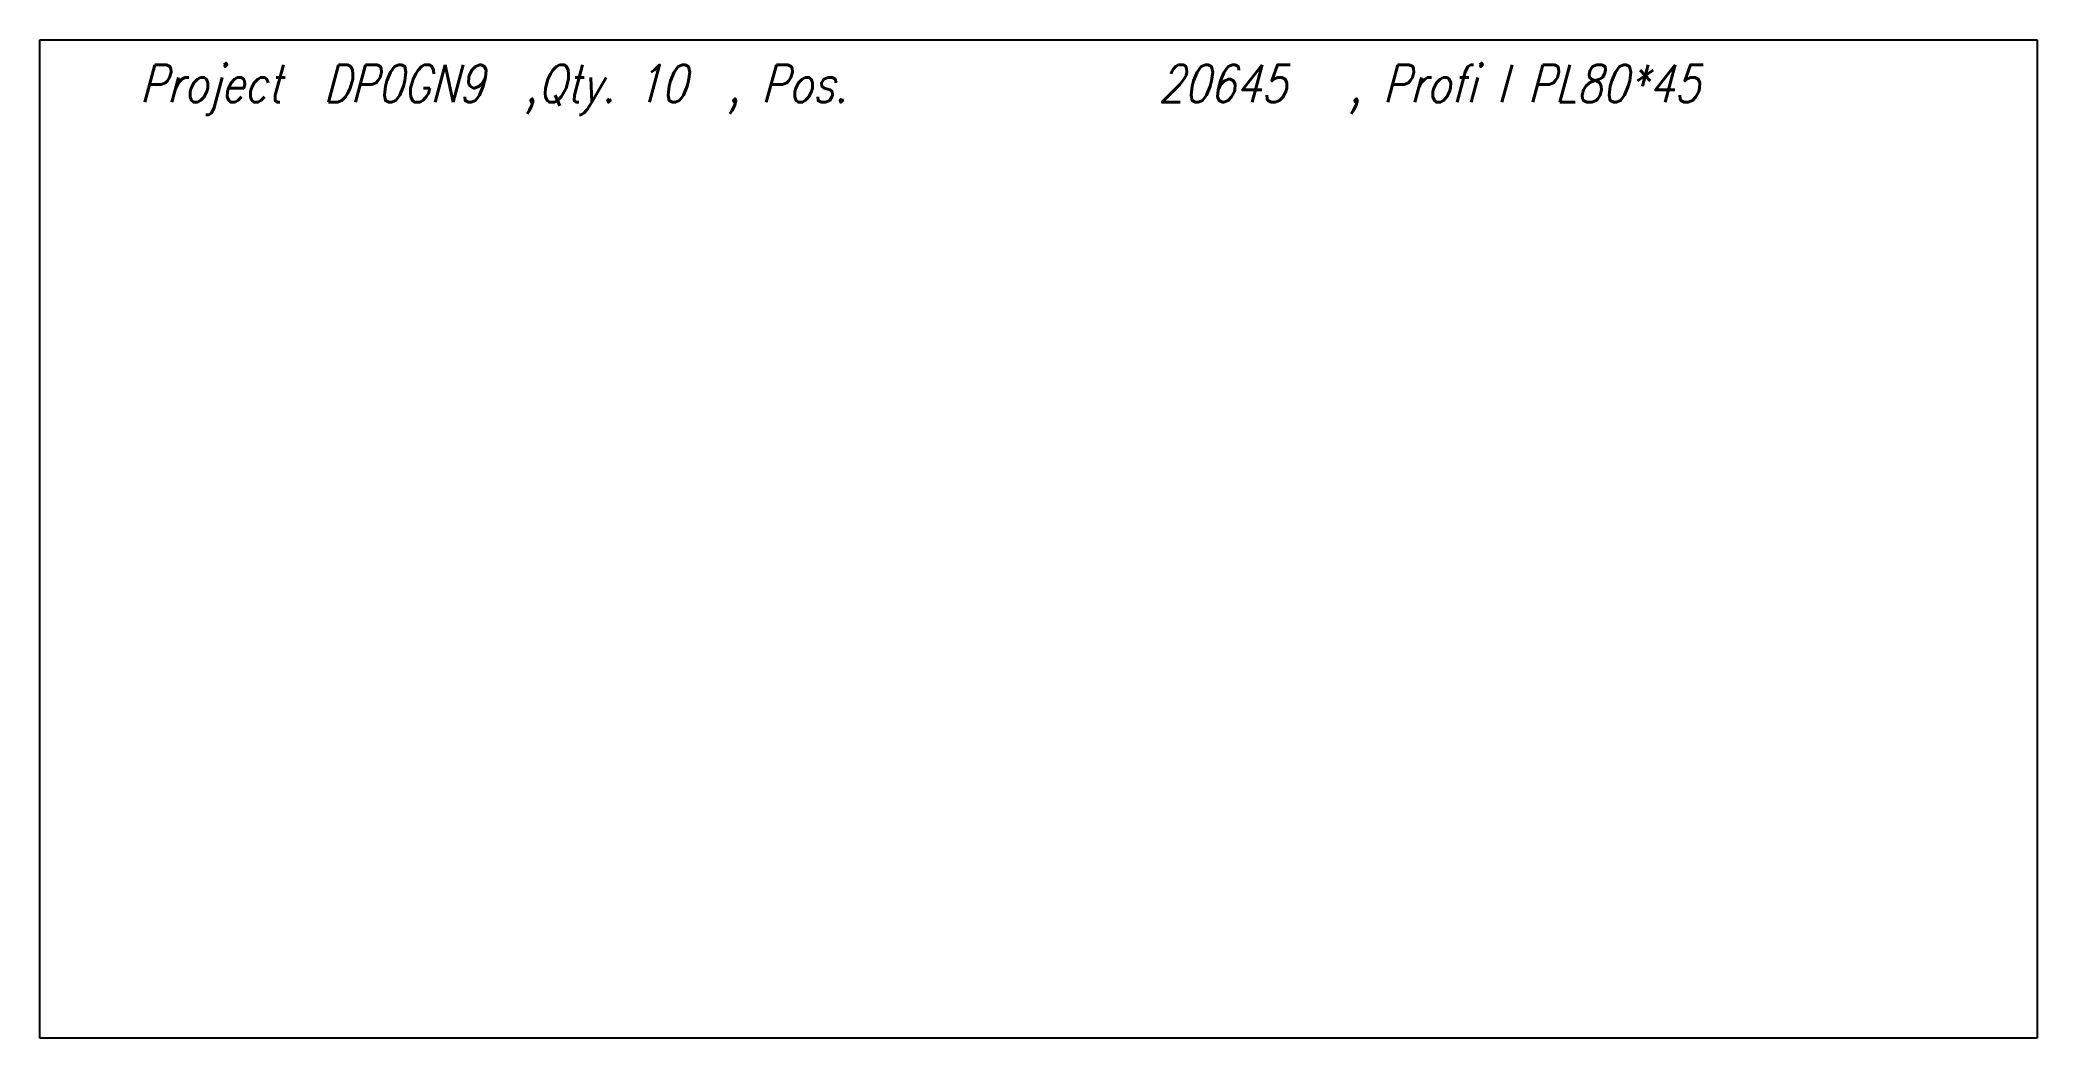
# Model space of a CAD drawing. Extents: x 0 to 160, y -40 to 40.
import ezdxf

# ---------------------------------------------------------------- set-up
doc = ezdxf.new("R2010")
doc.units = 0
doc.header["$LTSCALE"] = 10
doc.layers.add('TEILE', color=7, linetype='CONTINUOUS')
doc.layers.add('UNTERSCHRIFT', color=7, linetype='CONTINUOUS')
doc.styles.get("Standard").update_dxf_attribs({"font": 'ROMANS'})

msp = doc.modelspace()

# ---------------------------------------------------------------- linework, layer by layer
at = {"layer": 'TEILE', "color": 2}
for p, q in [((0.000062, -39.999943), (0.000062, 40.000057)), ((0.000062, 40.000057), (160.000061, 39.999943)), ((160.000061, 39.999943), (160.000061, -40.000057)), ((160.000061, -40.000057), (0.000062, -39.999943))]:
    msp.add_line(p, q, dxfattribs=at)

# ---------------------------------------------------------------- texts
at = {"layer": 'UNTERSCHRIFT', "color": 2, "oblique": 15, "width": 0.8}
for s, p in [('Project  DP0GN9  ,Qty. 10  , Pos. ', (8.000059, 35.000053)), ('20645', (89.600067, 34.999996)), ('  , Profi l PL80*45', (101.600067, 34.999985))]:
    msp.add_text(s, height=3, dxfattribs=at).set_placement(p)

doc.saveas('drawing.dxf')
